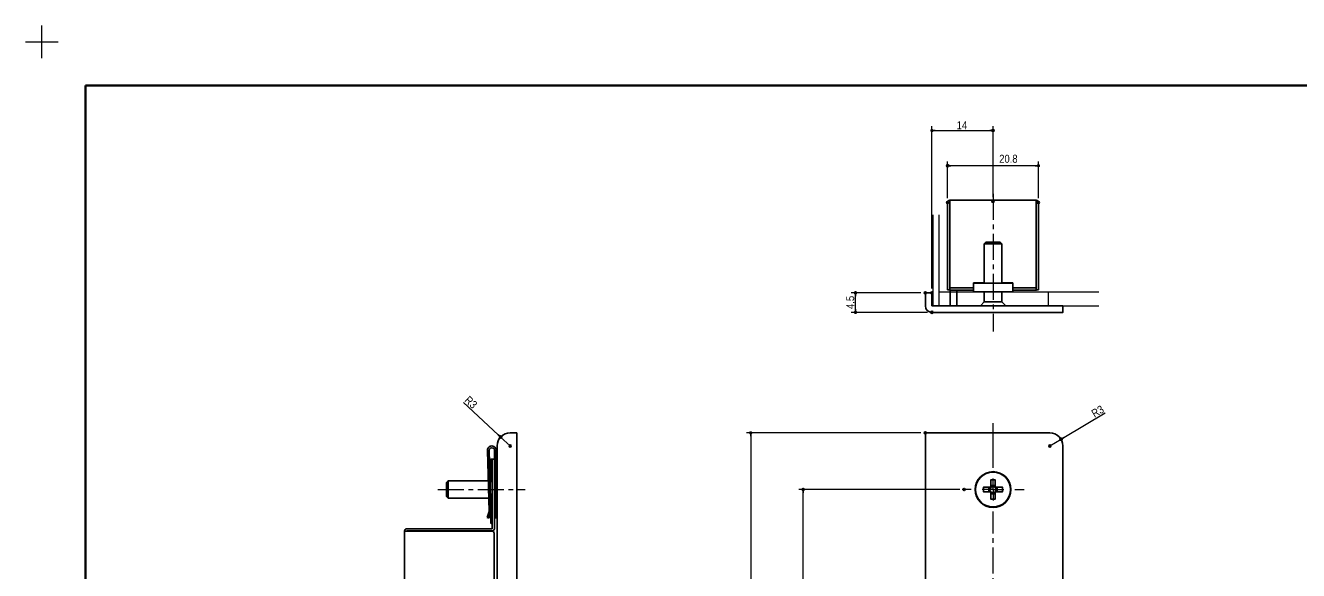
# Model space of a CAD drawing. Units: millimetres on the paper. Extents: x -303 to 303, y -152 to 152.
# Drawn here: x -303.1 to -11.5, y 27.2 to 152.2 of the extents above; entities that cross this region are included whole.
import ezdxf
from ezdxf.enums import TextEntityAlignment as Align

# ---------------------------------------------------------------- set-up
doc = ezdxf.new("R2010")
doc.units = ezdxf.units.MM
doc.header["$PDMODE"] = 32
doc.header["$PDSIZE"] = 0.5
doc.linetypes.add('USER1', pattern=[9.172222, 5.997222, -1.058333, 1.058333, -1.058333])
for name, color, linetype, lineweight in [('0-0_1図面枠', 7, 'Continuous', 20), ('0-1_3一般', 7, 'Continuous', 25), ('0-2_2寸法-1', 7, 'Continuous', 18), ('0-3_0', 7, 'Continuous', 25), ('0-5_2寸法-2', 7, 'Continuous', 18)]:
    doc.layers.add(name, color=color, linetype=linetype, lineweight=lineweight)
doc.layers.add('0-4_Defpoints', color=7, linetype='Continuous')
doc.styles.add('ＭＳ Ｐゴシック', font='')
doc.styles.get('ＭＳ Ｐゴシック').set_extended_font_data('MS PGothic')

# ---------------------------------------------------------------- blocks, each defined once
blk = doc.blocks.new('グループ')
at = {"layer": '0-0_1図面枠', "lineweight": 15}
for p, q in [((-210, 144.75), (-210, 152.25)), ((-213.75, 148.5), (-206.25, 148.5))]:
    blk.add_line(p, q, dxfattribs=at)
blk = doc.blocks.new('グループ-2')
at = {"layer": '0-0_1図面枠', "lineweight": 35}
blk.add_lwpolyline([(-200, 138.5), (200, 138.5), (200, -138.5), (-200, -138.5)], close=True, dxfattribs=at)
blk = doc.blocks.new('図面枠')
at = {"layer": '0-0_1図面枠'}
for name in ['グループ', 'グループ-2']:
    blk.add_blockref(name, (0, 0), dxfattribs=at)
blk = doc.blocks.new('_Dot')
at = {"layer": '0-3_0'}
blk.add_line((-0.5, 0), (-1, 0), dxfattribs=at)
for points in [[(0, 0), (-0.5, 0), (-0.496, 0.063)], [(0, 0), (-0.496, -0.063), (-0.5, 0)], [(0, 0), (-0.496, 0.063), (-0.484, 0.124)], [(0, 0), (-0.484, -0.124), (-0.496, -0.063)], [(0, 0), (-0.484, 0.124), (-0.465, 0.184)], [(0, 0), (-0.465, -0.184), (-0.484, -0.124)], [(0, 0), (-0.465, 0.184), (-0.438, 0.241)], [(0, 0), (-0.438, -0.241), (-0.465, -0.184)], [(0, 0), (-0.438, 0.241), (-0.405, 0.294)], [(0, 0), (-0.405, -0.294), (-0.438, -0.241)], [(0, 0), (-0.405, 0.294), (-0.364, 0.342)], [(0, 0), (-0.364, -0.342), (-0.405, -0.294)], [(0, 0), (-0.364, 0.342), (-0.319, 0.385)], [(0, 0), (-0.319, -0.385), (-0.364, -0.342)], [(0, 0), (-0.319, 0.385), (-0.268, 0.422)], [(0, 0), (-0.268, -0.422), (-0.319, -0.385)], [(0, 0), (-0.268, 0.422), (-0.213, 0.452)], [(0, 0), (-0.213, -0.452), (-0.268, -0.422)], [(0, 0), (-0.213, 0.452), (-0.155, 0.476)], [(0, 0), (-0.155, -0.476), (-0.213, -0.452)], [(0, 0), (-0.155, 0.476), (-0.094, 0.491)], [(0, 0), (-0.094, -0.491), (-0.155, -0.476)], [(0, 0), (-0.094, 0.491), (-0.031, 0.499)], [(0, 0), (-0.031, -0.499), (-0.094, -0.491)], [(0, 0), (-0.031, 0.499), (0.031, 0.499)], [(0, 0), (0.031, -0.499), (-0.031, -0.499)], [(0, 0), (0.031, 0.499), (0.094, 0.491)], [(0, 0), (0.094, 0.491), (0.155, 0.476)], [(0, 0), (0.155, 0.476), (0.213, 0.452)], [(0, 0), (0.213, 0.452), (0.268, 0.422)], [(0, 0), (0.268, 0.422), (0.319, 0.385)], [(0, 0), (0.319, 0.385), (0.364, 0.342)], [(0, 0), (0.364, 0.342), (0.405, 0.294)], [(0, 0), (0.405, 0.294), (0.438, 0.241)], [(0, 0), (0.438, 0.241), (0.465, 0.184)], [(0, 0), (0.465, 0.184), (0.484, 0.124)], [(0, 0), (0.484, 0.124), (0.496, 0.063)], [(0, 0), (0.496, 0.063), (0.5, 0)], [(0, 0), (0.094, -0.491), (0.031, -0.499)], [(0, 0), (0.155, -0.476), (0.094, -0.491)], [(0, 0), (0.213, -0.452), (0.155, -0.476)], [(0, 0), (0.268, -0.422), (0.213, -0.452)], [(0, 0), (0.319, -0.385), (0.268, -0.422)], [(0, 0), (0.364, -0.342), (0.319, -0.385)], [(0, 0), (0.405, -0.294), (0.364, -0.342)], [(0, 0), (0.438, -0.241), (0.405, -0.294)], [(0, 0), (0.465, -0.184), (0.438, -0.241)], [(0, 0), (0.484, -0.124), (0.465, -0.184)], [(0, 0), (0.496, -0.063), (0.484, -0.124)], [(0, 0), (0.5, 0), (0.496, -0.063)]]:
    blk.add_solid(points, dxfattribs=at)
blk = doc.blocks.new('グループ-4')
at = {"layer": '0-1_3一般', "lineweight": 5}
for p, q in [((7.877, 50.826), (7.877, 61.021)), ((7.877, 45.826), (7.877, 48.326)), ((2.877, 45.826), (0.777, 45.826)), ((7.877, 45.826), (5.377, 45.826)), ((7.877, 45.826), (7.877, 43.326)), ((7.877, 45.826), (10.377, 45.826)), ((12.877, 45.826), (14.977, 45.826)), ((7.877, -70.174), (7.877, -67.674)), ((2.877, -70.174), (0.777, -70.174)), ((7.877, -70.174), (5.377, -70.174)), ((7.877, -70.174), (7.877, -72.674)), ((7.877, -70.174), (10.377, -70.174)), ((12.877, -70.174), (14.977, -70.174)), ((7.877, -75.174), (7.877, -86.015))]:
    blk.add_line(p, q, dxfattribs=at)
at = {"layer": '0-1_3一般', "linetype": 'USER1', "lineweight": 5}
blk.add_line((7.877, -65.174), (7.877, 40.826), dxfattribs=at)

msp = doc.modelspace()

# ---------------------------------------------------------------- linework, layer by layer
at = {"layer": '0-1_3一般'}
for p, q in [((-91.898, 111.644), (-91.898, 92.144)), ((-71.598, 112.144), (-91.398, 112.144)), ((-91.398, 112.144), (-91.398, 111.644)), ((-91.398, 111.644), (-91.398, 92.044)), ((-71.598, 112.144), (-71.598, 111.644)), ((-71.598, 92.044), (-71.598, 111.644)), ((-71.098, 111.644), (-71.098, 92.144)), ((-83.123, 102.544), (-83.498, 102.169)), ((-83.498, 102.169), (-83.498, 93.144)), ((-83.498, 102.169), (-81.498, 102.169)), ((-83.123, 102.544), (-81.498, 102.544)), ((-81.498, 102.544), (-79.873, 102.544)), ((-81.498, 102.169), (-79.498, 102.169)), ((-96.998, 87.944), (-96.998, 90.944)), ((-90.398, 91.544), (-91.398, 91.544)), ((-91.298, 87.944), (-91.298, 91.544)), ((-90.398, 92.044), (-85.998, 92.044)), ((-90.398, 91.544), (-85.998, 91.544)), ((-89.798, 87.944), (-89.798, 91.544)), ((-83.498, 93.244), (-85.998, 93.244)), ((-85.998, 93.144), (-85.998, 93.244)), ((-76.998, 93.144), (-85.998, 93.144)), ((-83.498, 91.144), (-83.498, 88.844)), ((-76.998, 93.244), (-79.498, 93.244)), ((-79.498, 88.844), (-79.498, 91.144)), ((-76.998, 93.144), (-76.998, 93.244)), ((-76.998, 91.144), (-76.998, 93.144)), ((-76.998, 92.044), (-72.598, 92.044)), ((-76.998, 91.544), (-72.598, 91.544)), ((-71.098, 91.644), (-71.598, 91.644)), ((-71.098, 92.144), (-71.098, 91.644)), ((-68.498, 87.944), (-95.498, 87.944)), ((-83.498, 88.844), (-84.398, 87.944)), ((-83.498, 88.844), (-81.498, 88.844)), ((-81.498, 88.844), (-79.498, 88.844)), ((-78.598, 87.944), (-79.498, 88.844)), ((-68.498, 86.444), (-95.498, 86.444)), ((-190.598, 58.826), (-192.098, 58.826)), ((-96.998, 58.826), (-96.998, -83.174)), ((-95.498, 58.826), (-96.998, 58.826)), ((-68.498, 58.826), (-95.498, 58.826)), ((-195.098, -80.174), (-195.098, 55.826)), ((-65.498, -80.174), (-65.498, 55.826)), ((-195.698, 52.826), (-195.698, 54.826)), ((-195.298, 39.326), (-195.298, 54.826)), ((-196.198, 36.826), (-196.198, 51.826)), ((-195.698, 36.826), (-195.698, 51.826)), ((-206.698, 44.201), (-206.698, 47.451)), ((-206.323, 43.826), (-206.323, 47.826)), ((-196.458, 47.826), (-196.698, 47.826)), ((-196.497, 48.011), (-196.498, 48.024)), ((-195.098, 47.826), (-195.298, 47.826)), ((-80.983, 46.775), (-82.013, 46.775)), ((-206.698, 44.201), (-206.323, 43.826)), ((-206.323, 43.826), (-196.984, 43.826)), ((-196.584, 43.826), (-196.453, 43.826)), ((-196.212, 44.157), (-196.198, 44.168)), ((-195.298, 43.826), (-195.098, 43.826)), ((-82.447, 46.341), (-82.447, 45.311)), ((-82.013, 46.341), (-82.175, 46.341)), ((-82.175, 45.311), (-82.013, 45.311)), ((-82.013, 46.503), (-82.013, 46.341)), ((-82.013, 45.311), (-82.013, 45.15)), ((-82.013, 44.878), (-80.983, 44.878)), ((-80.983, 46.341), (-80.983, 46.503)), ((-80.822, 46.341), (-80.983, 46.341)), ((-80.55, 45.311), (-80.55, 46.341)), ((-196.498, 40.832), (-196.498, 43.628)), ((-197.398, 39.412), (-197.021, 39.279)), ((-196.498, 38.326), (-196.498, 40.758)), ((-196.498, 38.285), (-196.498, 38.326)), ((-195.698, 39.326), (-195.298, 39.326)), ((-216.298, 36.326), (-216.298, 36.316)), ((-215.798, 36.826), (-196.198, 36.826)), ((-215.798, 36.326), (-215.798, 36.316)), ((-215.798, 36.326), (-196.198, 36.326)), ((-215.798, 36.316), (-196.298, 36.316)), ((-195.798, 35.816), (-195.798, -60.164))]:
    msp.add_line(p, q, dxfattribs=at)
at = {"layer": '0-1_3一般', "linetype": 'USER1', "lineweight": 18}
for p, q in [((-81.498, 113.644), (-81.498, 82.104)), ((-208.698, 45.826), (-188.698, 45.826))]:
    msp.add_line(p, q, dxfattribs=at)
at = {"layer": '0-1_3一般', "lineweight": 18}
for p, q in [((-95.198, 87.944), (-95.198, 108.787)), ((-93.898, 91.144), (-93.898, 87.944)), ((-68.898, 91.144), (-68.898, 87.944)), ((-65.498, 87.944), (-57.242, 87.944))]:
    msp.add_line(p, q, dxfattribs=at)
msp.add_lwpolyline([(-93.898, 108.787), (-93.898, 91.144), (-57.242, 91.144)], dxfattribs=at)
at = {"layer": '0-1_3一般'}
for points in [[(-79.498, 93.144), (-79.498, 102.169), (-79.873, 102.544)], [(-96.998, 90.944), (-95.498, 90.944), (-95.498, 87.944)], [(-91.398, 91.644), (-91.898, 91.644), (-91.898, 92.144)], [(-91.398, 91.544), (-91.398, 92.044), (-90.398, 92.044)], [(-76.998, 91.144), (-85.998, 91.144), (-85.998, 93.144)], [(-72.598, 92.044), (-71.598, 92.044), (-71.598, 91.544), (-72.598, 91.544)], [(-68.498, 87.944), (-65.498, 87.944), (-65.498, 86.444), (-68.498, 86.444)], [(-190.598, 58.826), (-190.598, -83.174), (-192.098, -83.174)], [(-197.298, 54.798), (-196.898, 40.826), (-197.398, 39.412)], [(-196.898, 54.809), (-196.496, 40.763), (-197.021, 39.279)], [(-196.498, 48.024), (-196.498, 52.826), (-196.198, 52.826)], [(-196.198, 51.826), (-196.198, 52.826), (-195.698, 52.826), (-195.698, 51.826)], [(-197.098, 47.826), (-206.323, 47.826), (-206.698, 47.451)], [(-196.198, 47.485), (-196.213, 47.495), (-196.227, 47.506), (-196.241, 47.518), (-196.255, 47.529), (-196.268, 47.541), (-196.281, 47.553), (-196.294, 47.565), (-196.306, 47.577), (-196.318, 47.589), (-196.329, 47.602), (-196.34, 47.615), (-196.35, 47.628), (-196.361, 47.641), (-196.37, 47.655), (-196.38, 47.668), (-196.389, 47.682), (-196.397, 47.696), (-196.405, 47.711), (-196.413, 47.725), (-196.42, 47.74), (-196.427, 47.755), (-196.434, 47.769), (-196.44, 47.784), (-196.446, 47.799), (-196.452, 47.813), (-196.457, 47.828), (-196.462, 47.842), (-196.467, 47.856), (-196.471, 47.871), (-196.475, 47.885), (-196.479, 47.899), (-196.483, 47.913), (-196.486, 47.927), (-196.488, 47.941), (-196.491, 47.955), (-196.493, 47.969), (-196.495, 47.983), (-196.496, 47.997), (-196.497, 48.011)], [(-80.983, 46.503), (-80.983, 48.026), (-82.013, 48.026), (-82.013, 46.503)], [(-196.498, 43.628), (-196.496, 43.642), (-196.493, 43.656), (-196.491, 43.67), (-196.488, 43.684), (-196.485, 43.698), (-196.482, 43.712), (-196.478, 43.726), (-196.474, 43.74), (-196.47, 43.754), (-196.466, 43.768), (-196.461, 43.783), (-196.456, 43.797), (-196.451, 43.811), (-196.446, 43.825), (-196.441, 43.839), (-196.435, 43.854), (-196.429, 43.868), (-196.423, 43.882), (-196.416, 43.897), (-196.41, 43.911), (-196.403, 43.926), (-196.395, 43.94), (-196.388, 43.954), (-196.379, 43.968), (-196.371, 43.981), (-196.362, 43.995), (-196.353, 44.008), (-196.343, 44.022), (-196.333, 44.035), (-196.323, 44.048), (-196.312, 44.06), (-196.301, 44.073), (-196.289, 44.085), (-196.277, 44.098), (-196.265, 44.11), (-196.252, 44.122), (-196.239, 44.134), (-196.226, 44.145), (-196.212, 44.157)], [(-82.175, 46.341), (-83.698, 46.341), (-83.698, 45.311), (-82.175, 45.311)], [(-82.013, 45.15), (-82.013, 43.626), (-80.983, 43.626), (-80.983, 45.15)], [(-80.983, 45.15), (-80.983, 45.311), (-80.822, 45.311)], [(-80.822, 45.311), (-79.298, 45.311), (-79.298, 46.341), (-80.822, 46.341)], [(-216.298, -60.664), (-216.298, 36.316), (-215.798, 36.316)]]:
    msp.add_lwpolyline(points, dxfattribs=at)
for radius in [4.1, 4, 0.706]:
    msp.add_circle((-81.498, 45.826), radius, dxfattribs=at)
for centre, radius, start, end in [((-91.398, 111.644), 0.5, 90, 180), ((-71.598, 111.644), 0.5, 0, 90), ((-95.498, 87.944), 1.5, 180, 270), ((-192.098, 55.826), 3, 90, 180), ((-68.498, 55.826), 3, 0, 90), ((-196.298, 54.826), 1, 0, 181.63825), ((-196.298, 54.826), 0.6, 0, 181.63825), ((-81.498, 45.826), 0.85, 127.29236, 142.70764), ((-81.498, 45.826), 0.85, 217.29236, 232.70764), ((-81.498, 45.826), 0.85, 37.29236, 52.70764), ((-81.498, 45.826), 0.85, 307.29236, 322.70764), ((-195.998, 38.285), 0.5, 180, 246.42182), ((-215.798, 36.326), 0.5, 90, 180), ((-196.298, 35.816), 0.5, 0, 90), ((-196.198, 36.826), 0.5, 270, 0)]:
    msp.add_arc(centre, radius, start, end, dxfattribs=at)
at = {"layer": '0-2_2寸法-1'}
for p, q in [((-95.498, 91.944), (-95.498, 129.144)), ((-81.498, 112.864), (-81.498, 129.144)), ((-94.748, 128.144), (-82.249, 128.144)), ((-97.998, 90.944), (-113.998, 90.944)), ((-112.998, 87.195), (-112.998, 90.194)), ((-96.498, 86.444), (-113.998, 86.444)), ((-194.846, 58.378), (-202.813, 65.778)), ((-65.275, 57.744), (-55.782, 63.393)), ((-97.998, 58.826), (-137.998, 58.826)), ((-192.098, 55.826), (-194.296, 57.868)), ((-136.998, 58.076), (-136.998, -82.423)), ((-68.498, 55.826), (-65.92, 57.36)), ((-89.098, 45.826), (-125.998, 45.826)), ((-124.998, -69.423), (-124.998, 45.076))]:
    msp.add_line(p, q, dxfattribs=at)
at = {"layer": '0-4_Defpoints'}
for p in [(-81.498, 128.144), (-91.898, 120.086), (-91.898, 111.644), (-81.498, 111.864), (-71.098, 111.644), (-112.998, 90.944), (-96.998, 90.944), (-95.498, 90.944), (-95.498, 86.444), (-96.998, 58.826), (-194.296, 57.868), (-192.098, 55.826), (-68.498, 55.826), (-65.92, 57.36), (-124.998, 45.826), (-88.098, 45.826)]:
    msp.add_point(p, dxfattribs=at)
at = {"layer": '0-5_2寸法-2'}
for p, q in [((-91.898, 112.644), (-91.898, 121.086)), ((-71.849, 120.086), (-91.148, 120.086)), ((-71.098, 112.644), (-71.098, 121.086))]:
    msp.add_line(p, q, dxfattribs=at)

# ---------------------------------------------------------------- block references
at = {"layer": '0-0_1図面枠'}
msp.add_blockref('図面枠', (-89.375, 0), dxfattribs=at)
at = {"layer": '0-1_3一般'}
msp.add_blockref('グループ-4', (-89.375, 0), dxfattribs=at)
at = {"layer": '0-2_2寸法-1', "xscale": 0.7503418, "yscale": 0.7503418}
for p, rotation in [((-95.498, 128.144), 180), ((-112.998, 90.944), 90), ((-112.998, 86.444), 270), ((-194.296, 57.868), 317.11642), ((-136.998, 58.826), 90), ((-65.92, 57.36), 210.75539), ((-124.998, 45.826), 90)]:
    msp.add_blockref('_Dot', p, dxfattribs=dict(at, rotation=rotation))
msp.add_blockref('_Dot', (-81.498, 128.144), dxfattribs=at)
at = {"layer": '0-5_2寸法-2', "xscale": 0.7503418, "yscale": 0.7503418, "rotation": 180}
msp.add_blockref('_Dot', (-91.898, 120.086), dxfattribs=at)
at = {"layer": '0-5_2寸法-2', "xscale": 0.7503418, "yscale": 0.7503418}
msp.add_blockref('_Dot', (-71.098, 120.086), dxfattribs=at)

# ---------------------------------------------------------------- texts
at = {"layer": '0-2_2寸法-1', "style": 'ＭＳ Ｐゴシック', "width": 0.9}
msp.add_text('14', height=1.833, dxfattribs=at).set_placement((-89.819, 127.896), align=Align.BOTTOM_LEFT)
for s, rotation, p in [('4.5', 90, (-112.746, 87.235)), ('R3', 317.116, (-203.094, 65.694)), ('R3', 30.755, (-57.968, 61.799))]:
    msp.add_text(s, height=1.833, rotation=rotation, dxfattribs=at).set_placement(p, align=Align.BOTTOM_LEFT)
at = {"layer": '0-5_2寸法-2', "style": 'ＭＳ Ｐゴシック', "width": 0.9}
msp.add_text('20.8', height=1.833, dxfattribs=at).set_placement((-80.077, 120.21), align=Align.BOTTOM_LEFT)

doc.saveas('drawing.dxf')
